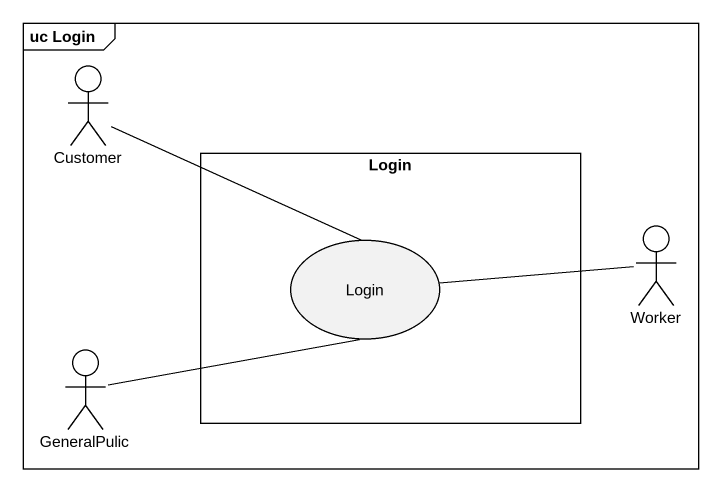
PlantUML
@startuml
mainframe uc Login
actor Customer
rectangle Login {
  usecase "Login" as Login_2
}
actor Worker
actor GeneralPulic
Customer -right- Login_2
Worker -left- Login_2
GeneralPulic -right- Login_2
@enduml
